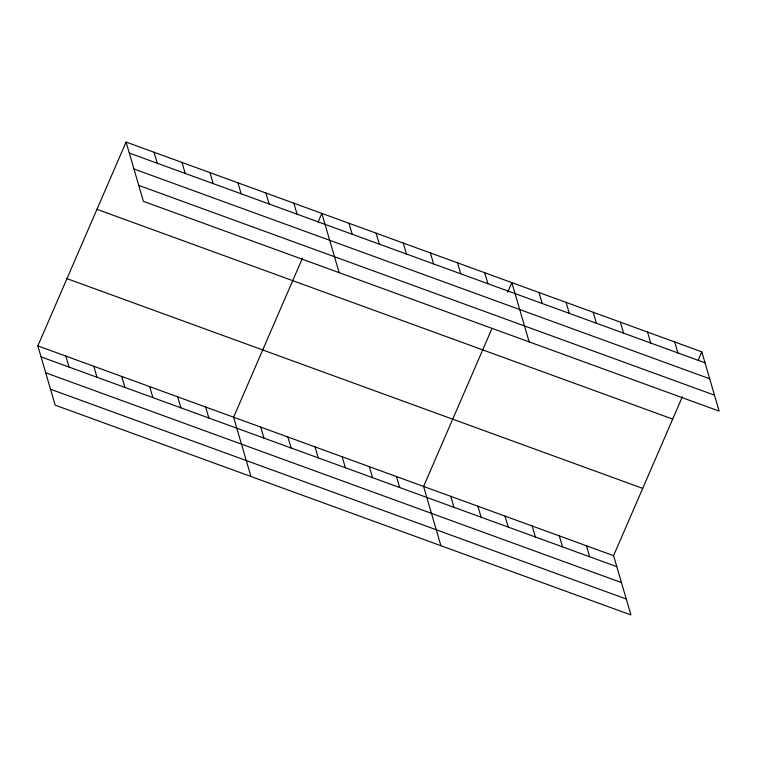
<?xml version="1.0" encoding="UTF-8"?>
<svg xmlns="http://www.w3.org/2000/svg" width="757" height="757" viewBox="0 0 757 757"><rect width="100%" height="100%" fill="white"/><g stroke="black" fill="none" stroke-linecap="round" stroke-linejoin="round"><path stroke-width="1.14" d="M682.407 396.677L613.586 555.666L630.922 614.939L55.185 405.165L37.85 345.892L126.078 142.061L701.815 351.835L719.15 411.108L143.414 201.334L126.078 142.061M302.422 258.232L233.601 417.221L250.936 476.484M318.129 221.924L321.829 213.389L339.164 272.652M491.955 328.519L423.598 486.439L440.924 545.712M507.663 292.221L511.827 282.607L529.152 341.88M698.124 360.379L701.815 351.835M129.296 153.046L705.032 362.821M133.951 168.981L709.688 378.755M138.749 185.399L714.494 395.173M96.962 209.329L672.699 419.104M66.966 278.633L642.702 488.397M37.85 345.892L613.586 555.666M41.067 356.878L616.804 566.652M45.723 372.813L621.459 582.587M50.52 389.23L626.266 599.005M674.676 341.946L677.884 352.932M647.538 332.058L650.746 343.044M620.39 322.17L623.607 333.156M593.251 312.281L596.459 323.267M566.104 302.384L569.321 313.379M538.965 292.495L542.182 303.481M586.448 545.778L589.656 556.764M484.679 272.719L487.896 283.705M559.309 535.89L562.517 546.876M457.54 262.83L460.748 273.816M532.162 526.001L535.379 536.987M430.402 252.942L433.61 263.928M505.023 516.113L508.231 527.099M403.254 243.054L406.471 254.04M477.875 506.215L481.092 517.211M376.115 233.165L379.323 244.151M450.737 496.327L453.954 507.313M348.968 223.277L352.185 234.263M396.45 476.55L399.668 487.536M293.867 203.198L297.075 214.184M369.312 466.662L372.52 477.648M265.906 193.007L269.113 203.993M342.173 456.774L345.381 467.76M237.935 182.815L241.152 193.801M315.026 446.885L318.243 457.871M287.887 436.997L291.095 447.983M209.973 172.624L213.181 183.61M260.739 427.109L263.956 438.095M182.011 162.443L185.219 173.429M154.04 152.252L157.257 163.238M205.639 407.029L208.847 418.015M177.668 396.838L180.885 407.824M149.706 386.647L152.923 397.633M121.745 376.456L124.952 387.442M93.783 366.274L96.991 377.26M65.812 356.083L69.029 367.069"/></g></svg>
